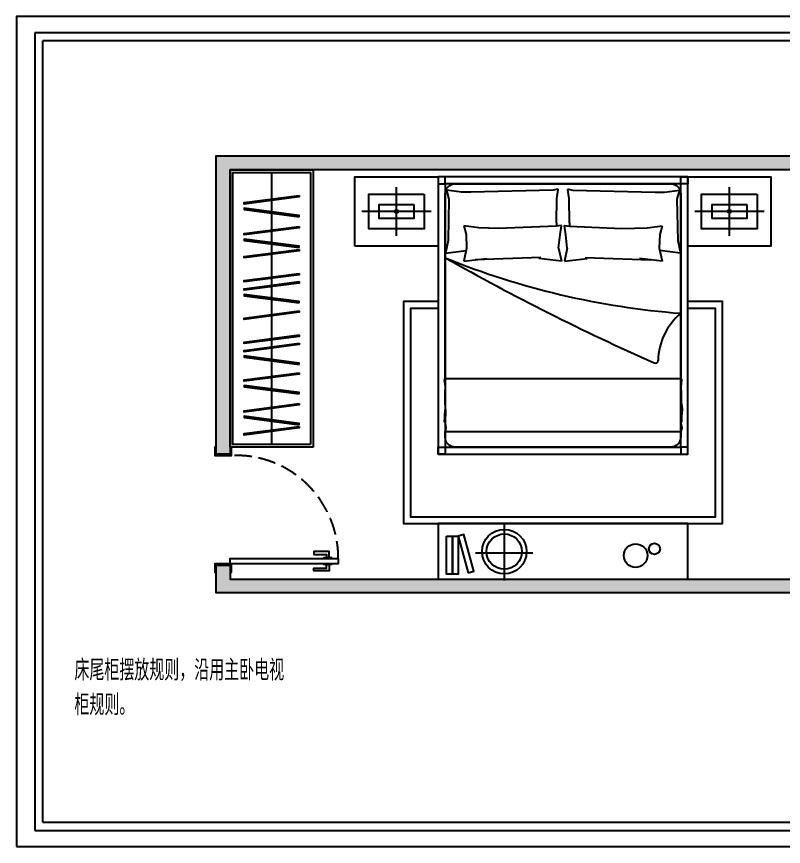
# Model space of a CAD drawing. Extents: x 422240 to 534325, y -8262 to 172635.
# Drawn here: x 486306 to 491835, y 64598 to 70579 of the extents above; entities that cross this region are included whole.
import ezdxf

# ---------------------------------------------------------------- set-up
doc = ezdxf.new("R2010")
doc.units = 0
doc.header["$LTSCALE"] = 1000
doc.header["$MEASUREMENT"] = 0
doc.linetypes.add('DASH', pattern=[0.35, 0.25, -0.1])
doc.linetypes.add('HIDDEN5', pattern=[0.08, 0.04, -0.04])
for name, color, linetype in [('PM-家具', 146, 'Continuous'), ('WALL', 255, 'Continuous'), ('活动家具', 7, 'Continuous')]:
    doc.layers.add(name, color=color, linetype=linetype)
doc.styles.get("Standard").update_dxf_attribs({"font": 'gbenor.shx', "bigfont": 'gbcbig.shx'})

# ---------------------------------------------------------------- blocks, each defined once
blk = doc.blocks.new('次卧摆放方案图框')
at = {"color": 251}
for p, q in [((25027, 17757), (372, 17757)), ((372, 17757), (372, 493)), ((372, 493), (25027, 493))]:
    blk.add_line(p, q, dxfattribs=at)
for p, q in [((24853, 17583), (546, 17583)), ((546, 667), (546, 17583)), ((546, 667), (24853, 667))]:
    blk.add_line(p, q)
blk.add_lwpolyline([(-25, 145), (25375, 145), (25375, 18105), (-25, 18105)], close=True)
blk = doc.blocks.new('次卧1800床')
at = {"color": 251, "linetype": 'Continuous', "lineweight": -2}
for p, q in [((19014.4, -30087.8), (18907.1, -30073.8)), ((18907.1, -30073.8), (18924.4, -30137.9)), ((19014.4, -30087.8), (18907.1, -30073.8)), ((18907.1, -30073.8), (18924.4, -30137.9)), ((19575.5, -30077.8), (19154.5, -30093.5)), ((19575.5, -30077.8), (19154.5, -30093.5)), ((19602.1, -30138.4), (19611.3, -30075)), ((19602.1, -30138.4), (19611.3, -30075)), ((19641.4, -30138.4), (19632.2, -30075)), ((19641.4, -30138.4), (19632.2, -30075)), ((19668, -30077.8), (20047, -30093.5)), ((19668, -30077.8), (20047, -30093.5)), ((20229.1, -30087.8), (20336.4, -30073.8)), ((20229.1, -30087.8), (20336.4, -30073.8)), ((20336.4, -30073.8), (20319.1, -30137.9)), ((20336.4, -30073.8), (20319.1, -30137.9)), ((18924.4, -30137.9), (18927.3, -30236.4)), ((18924.4, -30137.9), (18927.3, -30236.4)), ((19154.5, -30093.5), (19014.4, -30087.8)), ((19154.5, -30093.5), (19014.4, -30087.8)), ((19590.8, -30236.4), (19602.1, -30138.4)), ((19590.8, -30236.4), (19602.1, -30138.4)), ((19652.7, -30236.4), (19641.4, -30138.4)), ((19652.7, -30236.4), (19641.4, -30138.4)), ((20047, -30093.5), (20229.1, -30087.8)), ((20047, -30093.5), (20229.1, -30087.8)), ((20319.1, -30137.9), (20316.2, -30236.4)), ((20319.1, -30137.9), (20316.2, -30236.4)), ((18927.3, -30236.4), (18907.1, -30327.8)), ((18927.3, -30236.4), (18907.1, -30327.8)), ((19590.8, -30236.4), (19611, -30327.8)), ((19590.8, -30236.4), (19611, -30327.8)), ((19652.7, -30236.4), (19632.5, -30327.8)), ((19652.7, -30236.4), (19632.5, -30327.8)), ((20316.2, -30236.4), (20336.4, -30327.8)), ((20316.2, -30236.4), (20336.4, -30327.8)), ((18907.1, -30327.8), (19071.1, -30309)), ((18907.1, -30327.8), (19071.1, -30309)), ((19462.5, -30302.7), (18989.1, -30318.4)), ((19462.5, -30302.7), (18989.1, -30318.4)), ((19611, -30327.8), (19447, -30309)), ((19611, -30327.8), (19447, -30309)), ((19632.5, -30327.8), (19796.5, -30309)), ((19632.5, -30327.8), (19796.5, -30309)), ((19781, -30302.7), (20254.4, -30318.4)), ((19781, -30302.7), (20254.4, -30318.4)), ((20336.4, -30327.8), (20172.4, -30309)), ((20336.4, -30327.8), (20172.4, -30309)), ((18772.8, -31555.7), (20470.7, -31555.8))]:
    blk.add_line(p, q, dxfattribs=at)
at = {"color": 251, "linetype": 'HIDDEN5', "lineweight": -2}
for p, q in [((19608.2, -30071.6), (19575.5, -30077.8)), ((19608.2, -30071.6), (19575.5, -30077.8)), ((19610.7, -30072.5), (19608.2, -30071.6)), ((19610.7, -30072.5), (19608.2, -30071.6)), ((19611.3, -30075), (19610.7, -30072.5)), ((19611.3, -30075), (19610.7, -30072.5)), ((19632.2, -30075), (19632.8, -30072.5)), ((19632.2, -30075), (19632.8, -30072.5)), ((19632.8, -30072.5), (19635.4, -30071.6)), ((19632.8, -30072.5), (19635.4, -30071.6)), ((19635.4, -30071.6), (19668, -30077.8)), ((19635.4, -30071.6), (19668, -30077.8))]:
    blk.add_line(p, q, dxfattribs=at)
at = {"color": 251}
for points in [[(18772.8, -29771.3), (18772.8, -29720.5), (18722, -29720.5), (18722, -29771.3)], [(20470.8, -29771.3), (20470.8, -29720.5), (20521.6, -29720.5), (20521.6, -29771.3)], [(18772.8, -31669.7), (18772.8, -31720.5), (18722, -31720.5), (18722, -31669.7)], [(20470.8, -31669.7), (20470.8, -31720.5), (20521.6, -31720.5), (20521.6, -31669.7)]]:
    blk.add_lwpolyline(points, close=True, dxfattribs=at)
blk.add_lwpolyline([(18722, -29720.5), (18722, -31720.5), (20521.6, -31720.5), (20521.6, -29720.5)], close=True)
for points in [[(20470.8, -31174.7), (20470.8, -29771.3), (18772.8, -29771.3), (18772.8, -31174.5)], [(18772.8, -31174.5), (18772.8, -31669.7), (20470.8, -31669.7), (20470.8, -31174.7)]]:
    blk.add_lwpolyline(points)
at = {"linetype": 'Continuous', "lineweight": -2}
for points in [[(18772.8, -31174.5), (18772.8, -29844.3, -0.414214), (18845.8, -29771.3), (20397.7, -29771.3, -0.414214), (20470.8, -29844.3), (20470.8, -31174.7)], [(20470.7, -31555.8), (20470.8, -31596.7, -0.414214), (20397.7, -31669.7), (18845.8, -31669.7, -0.414214), (18772.8, -31596.7), (18772.8, -31555.7)]]:
    blk.add_lwpolyline(points, format="xyb", dxfattribs=at)
at = {"color": 251, "linetype": 'Continuous', "lineweight": -2}
for points in [[(19574.9, -30052.7), (19578.1, -29877.4), (19587.4, -29814), (19586.7, -29811.5), (19584.2, -29810.6), (19551.6, -29816.7), (18957.5, -29832.4), (18889.8, -29830.9), (18782.5, -29816.9), (18799.9, -29881), (18794.1, -30179), (18773.8, -30270.3), (18923.6, -30253.2)], [(19574.9, -30052.7), (19578.1, -29877.4), (19587.4, -29814), (19586.7, -29811.5), (19584.2, -29810.6), (19551.6, -29816.7), (18957.5, -29832.4), (18889.8, -29830.9), (18782.5, -29816.9), (18799.9, -29881), (18794.1, -30179), (18773.8, -30270.3), (18923.6, -30253.2)], [(19668.6, -30052.7), (19665.4, -29877.4), (19656.1, -29814), (19656.8, -29811.5), (19659.3, -29810.6), (19691.9, -29816.7), (20286, -29832.4), (20353.7, -29830.9), (20461, -29816.9), (20443.6, -29881), (20449.4, -30179), (20469.7, -30270.3), (20319.9, -30253.2)], [(19668.6, -30052.7), (19665.4, -29877.4), (19656.1, -29814), (19656.8, -29811.5), (19659.3, -29810.6), (19691.9, -29816.7), (20286, -29832.4), (20353.7, -29830.9), (20461, -29816.9), (20443.6, -29881), (20449.4, -30179), (20469.7, -30270.3), (20319.9, -30253.2)], [(19574.9, -30052.7), (19574.3, -30077.9)], [(19574.9, -30052.7), (19574.3, -30077.9)], [(19668.6, -30052.7), (19669.2, -30077.9)], [(19668.6, -30052.7), (19669.2, -30077.9)], [(18772.8, -31174.5), (18766.1, -31186.1), (18769.6, -31210.4), (18772.8, -31236.9), (18769.1, -31274.3), (18769.1, -31346.2), (18772.8, -31389.6), (18767.5, -31433.1), (18767.5, -31486), (18773.8, -31399.1), (18772.8, -31497.1), (18776.2, -31531), (18772.8, -31555.7)], [(18772.8, -31174.5), (20470.8, -31174.7), (20477.4, -31186.2), (20474, -31210.5), (20470.8, -31237), (20474.5, -31274.4), (20474.5, -31346.3), (20481.9, -31389.7), (20476, -31433.3), (20476, -31486.1), (20480.9, -31399.2), (20470.7, -31497.2), (20478.4, -31531.1), (20470.7, -31555.8)]]:
    blk.add_lwpolyline(points, dxfattribs=at)
for centre, radius, start, end in [((27437.9, -14952.9), 17628.1, 240.55739, 246.04368), ((20899.4, -25085.3), 5635.7, 247.83041, 265.64572), ((27437.9, -14952.9), 17628.1, 240.55739, 246.04368), ((20899.4, -25085.3), 5635.7, 247.83041, 265.64572), ((20766.8, -31056.7), 459.5, 129.99691, 178.55401), ((20766.8, -31056.7), 459.5, 129.99691, 178.55401), ((20287.5, -31043.9), 20, 248.33224, 356.49135), ((20287.5, -31043.9), 20, 248.33224, 356.49135)]:
    blk.add_arc(centre, radius, start, end, dxfattribs=at)
blk = doc.blocks.new('door-swing-single1')
at = {"color": 0, "linetype": 'ByBlock'}
for points in [[(10, -10), (10, 110), (-50, 110), (-50, 100), (0, 100)], [(0, 0), (0, 100)], [(0, 0), (-50, 0), (-50, -10), (10, -10)], [(10, 0), (48, 0), (48, -780), (10, -780), (10, -10)]]:
    blk.add_lwpolyline(points, dxfattribs=at)
for points in [[(800, 0), (800, 100), (850, 100), (850, 110), (790, 110), (790, -10), (850, -10), (850, 0)], [(5, -715), (-40, -715), (-40, -605), (-20, -605), (-20, -695), (5, -695)], [(53, -715), (98, -715), (98, -605), (78, -605), (78, -695), (53, -695)], [(5, -735), (5, -675), (10, -675), (10, -735)], [(53, -735), (53, -675), (48, -675), (48, -735)]]:
    blk.add_lwpolyline(points, close=True, dxfattribs=at)
at = {"color": 250, "linetype": 'DASH', "ltscale": 0.5}
blk.add_arc((53.8, -42.6), 737.4, 269.54749, 3.31294, dxfattribs=at)
blk = doc.blocks.new('A$C09607DE0')
at = {"color": 251, "ltscale": 50}
for p, q in [((210.9, 544.5), (210.9, 0)), ((483.2, 258.1), (-61.3, 258.1))]:
    blk.add_line(p, q, dxfattribs=at)
blk.add_circle((210.9, 272.3), 210.9)
blk.add_circle((210.9, 272.3), 167.7, dxfattribs=at)
blk = doc.blocks.new('次卧1800边柜')
at = {"layer": 'PM-家具'}
blk.add_lwpolyline([(11133.3, -29841.4), (12933.3, -29841.4), (12933.3, -29441.4), (11133.3, -29441.4)], close=True, dxfattribs=at)
at = {"layer": 'PM-家具', "color": 251}
for points in [[(11194.2, -29531.5), (11236.5, -29531.5), (11236.5, -29804.6), (11194.2, -29804.6)], [(11236.5, -29531.5), (11278.9, -29531.5), (11278.9, -29804.6), (11236.5, -29804.6)], [(11350.7, -29795), (11391.5, -29783.8), (11319.8, -29520.4), (11278.9, -29531.5)]]:
    blk.add_lwpolyline(points, close=True, dxfattribs=at)
for centre, radius in [((12557.2, -29671.9, 0), 85), ((12693.1, -29623.3), 40)]:
    blk.add_circle(centre, radius, dxfattribs=at)
at = {"layer": 'PM-家具', "xscale": 0.7600000000093132, "yscale": 0.7600000000093132, "zscale": 0.7600000000093132}
blk.add_blockref('A$C09607DE0', (11449.9, -29850.4), dxfattribs=at)
blk = doc.blocks.new('床头柜')
at = {"color": 250, "linetype": 'Continuous'}
for p, q in [((462397.9, 71769.2), (462397.9, 72119.2)), ((462647.9, 71944.2), (462147.9, 71944.2))]:
    blk.add_line(p, q, dxfattribs=at)
blk.add_lwpolyline([(462522.9, 71994.2), (462522.9, 71894.2), (462272.9, 71894.2), (462272.9, 71994.2)], close=True, dxfattribs=at)
blk.add_circle((462397.9, 71944.2), 12.5, dxfattribs=at)
at = {"layer": 'PM-家具'}
for points in [[(462097.9, 71694.2), (462097.9, 72194.2), (462697.9, 72194.2), (462697.9, 71694.2)], [(462597.9, 72069.2), (462597.9, 71819.2), (462197.9, 71819.2), (462197.9, 72069.2)]]:
    blk.add_lwpolyline(points, close=True, dxfattribs=at)
blk = doc.blocks.new('次卧2000衣柜')
blk.add_line((22998.5, -33171.5), (21038.5, -33171.5))
blk.add_lwpolyline([(23018.5, -32871.5), (23018.5, -33471.5), (21018.5, -33471.5), (21018.5, -32871.5)], close=True)
at = {"color": 251}
for points in [[(22998.5, -32891.5), (22998.5, -33451.5), (21038.5, -33451.5), (21038.5, -32891.5)], [(21204, -32974.4), (21214, -32973.1), (21265.2, -33369.9), (21255.2, -33371.1)], [(21356.6, -32974.4), (21346.7, -32973.1), (21295.5, -33369.9), (21305.4, -33371.1)], [(21426.5, -32974.4), (21436.4, -32973.1), (21487.6, -33369.9), (21477.7, -33371.1)], [(21579, -32974.4), (21569.1, -32973.1), (21517.9, -33369.9), (21527.8, -33371.1)], [(21592, -32974.4), (21602, -32973.1), (21653.2, -33369.9), (21643.2, -33371.1)], [(21765.4, -32974.4), (21775.3, -32973.1), (21826.5, -33369.9), (21816.6, -33371.1)], [(21824.7, -32974.4), (21834.7, -32973.1), (21885.9, -33369.9), (21875.9, -33371.1)], [(21977.3, -32974.4), (21967.4, -32973.1), (21916.2, -33369.9), (21926.1, -33371.1)], [(22035.8, -32974.4), (22045.7, -32973.1), (22096.9, -33369.9), (22087, -33371.1)], [(22209.1, -32974.4), (22219.1, -32973.1), (22270.3, -33369.9), (22260.3, -33371.1)], [(22268.5, -32974.4), (22278.4, -32973.1), (22329.6, -33369.9), (22319.7, -33371.1)], [(22421, -32974.4), (22411.1, -32973.1), (22359.9, -33369.9), (22369.8, -33371.1)], [(22480.9, -32974.4), (22490.8, -32973.1), (22542, -33369.9), (22532.1, -33371.1)], [(22633.4, -32974.4), (22623.5, -32973.1), (22572.3, -33369.9), (22582.2, -33371.1)], [(22703.3, -32974.4), (22713.3, -32973.1), (22764.5, -33369.9), (22754.5, -33371.1)], [(22855.9, -32974.4), (22846, -32973.1), (22794.8, -33369.9), (22804.7, -33371.1)], [(22868.9, -32974.4), (22878.8, -32973.1), (22930, -33369.9), (22920.1, -33371.1)]]:
    blk.add_lwpolyline(points, close=True, dxfattribs=at)

msp = doc.modelspace()

# ---------------------------------------------------------------- hatches: boundary and pattern name
at = {"layer": '活动家具'}
h = msp.add_hatch(dxfattribs=at)
h.set_pattern_fill('钢筋混凝土', color=251, scale=10, angle=180)
h.set_pattern_definition([(225, (485355.32, 105135.118), (17.67767, -17.67767), []), (230, (485355.32, 105135.12), (-71.72602, 6.27521), [7.5, -82.5]), (175, (485355.32, 105135.12), (13.87513, -75.21921), [6, -66]), (280.4514, (485349.34, 105135.64), (-57.85094, -68.94395), [6.37402, -70.11421]), (226.1842, (485355.32, 105115.12), (-106.7241, 16.5519), [11.25, -123.75]), (276.6356, (485346.43, 105116.5), (-93.46627, -97.4118), [9.56103, -105.1713]), (171.1842, (485355.32, 105115.12), (-93.4662, -97.41186), [9, -99]), (201, (485345.32, 105120.12), (-59.690705, 40.26189), [7.5, -82.5]), (146, (485345.32, 105120.12), (-24.33153, -72.515), [6, -66]), (251.4514, (485340.346, 105123.474), (-84.02226, -32.25305), [6.37402, -70.11421]), (217.5, (485355.32, 105135.118), (-1.215986, -33.289385), [0, -65.2, 0, -67, 0, -66.25]), (187.5, (485355.32, 105135.12), (-26.306954, -39.44117), [0, -38.2, 0, -63.7, 0, -25.25]), (147.5, (485377.62, 105135.118), (-53.382244, 2.255487), [0, -25, 0, -78, 0, -103.5]), (137.5, (485387.62, 105135.12), (-58.318617, -10.0105), [0, -32.5, 0, -51.8, 0, -73.5])])
h.paths.add_polyline_path([(492344.9, 69574.6), (487745.3, 69574.6), (487745.3, 67424.6), (487845.3, 67424.6), (487845.3, 69474.6), (492244.9, 69474.6), (492244.9, 66524.6), (487845.3, 66524.6), (487845.3, 66624.6), (487745.3, 66624.6), (487745.3, 66424.6), (492344.9, 66424.6)])

# ---------------------------------------------------------------- linework, layer by layer
at = {"layer": 'PM-家具'}
msp.add_lwpolyline([(489345.3, 68524.6), (489095.1, 68524.6), (489095.1, 66924.6), (491395.1, 66924.6), (491395.1, 68524.6), (491144.9, 68524.6)], dxfattribs=at)
at = {"layer": 'PM-家具', "color": 251}
msp.add_lwpolyline([(489345.3, 68474.6), (489145.1, 68474.6), (489145.1, 66974.6), (491345.1, 66974.6), (491345.1, 68474.6), (491144.9, 68474.6)], dxfattribs=at)
at = {"layer": 'WALL'}
msp.add_lwpolyline([(487845.3, 66624.6), (487845.3, 66524.6), (492244.9, 66524.6), (492244.9, 69474.6), (487845.3, 69474.6), (487845.3, 67424.6), (487745.3, 67424.6), (487745.3, 69574.6), (492344.9, 69574.6), (492344.9, 66424.6), (487745.3, 66424.6), (487745.3, 66624.6)], close=True, dxfattribs=at)

# ---------------------------------------------------------------- block references
at = {"xscale": 0.3330153595476334, "yscale": 0.3330153595476334, "zscale": 0.3330153595476334}
msp.add_blockref('次卧摆放方案图框', (486314.5, 64549.6), dxfattribs=at)
at = {"layer": 'PM-家具'}
for name, p, rotation in [('次卧2000衣柜', (521316.8, 90493.1), 270), ('door-swing-single1', (487845.3, 66624.6), 90.00000000000001)]:
    msp.add_blockref(name, p, dxfattribs=dict(at, rotation=rotation))
for name, p in [('床头柜', (26647.4, -2769.6)), ('次卧1800床', (470623.4, 99145.1)), ('床头柜', (29047, -2769.6)), ('次卧1800边柜', (478211.8, 96366))]:
    msp.add_blockref(name, p, dxfattribs=at)

# ---------------------------------------------------------------- texts
at = {"insert": (486723.1, 65943.4), "char_height": 150, "attachment_point": 1}
msp.add_mtext_dynamic_manual_height_columns('床尾柜摆放规则，沿用主卧电视柜规则。', width=1548.852, gutter_width=1750, heights=[0], dxfattribs=at)

doc.saveas('drawing.dxf')
